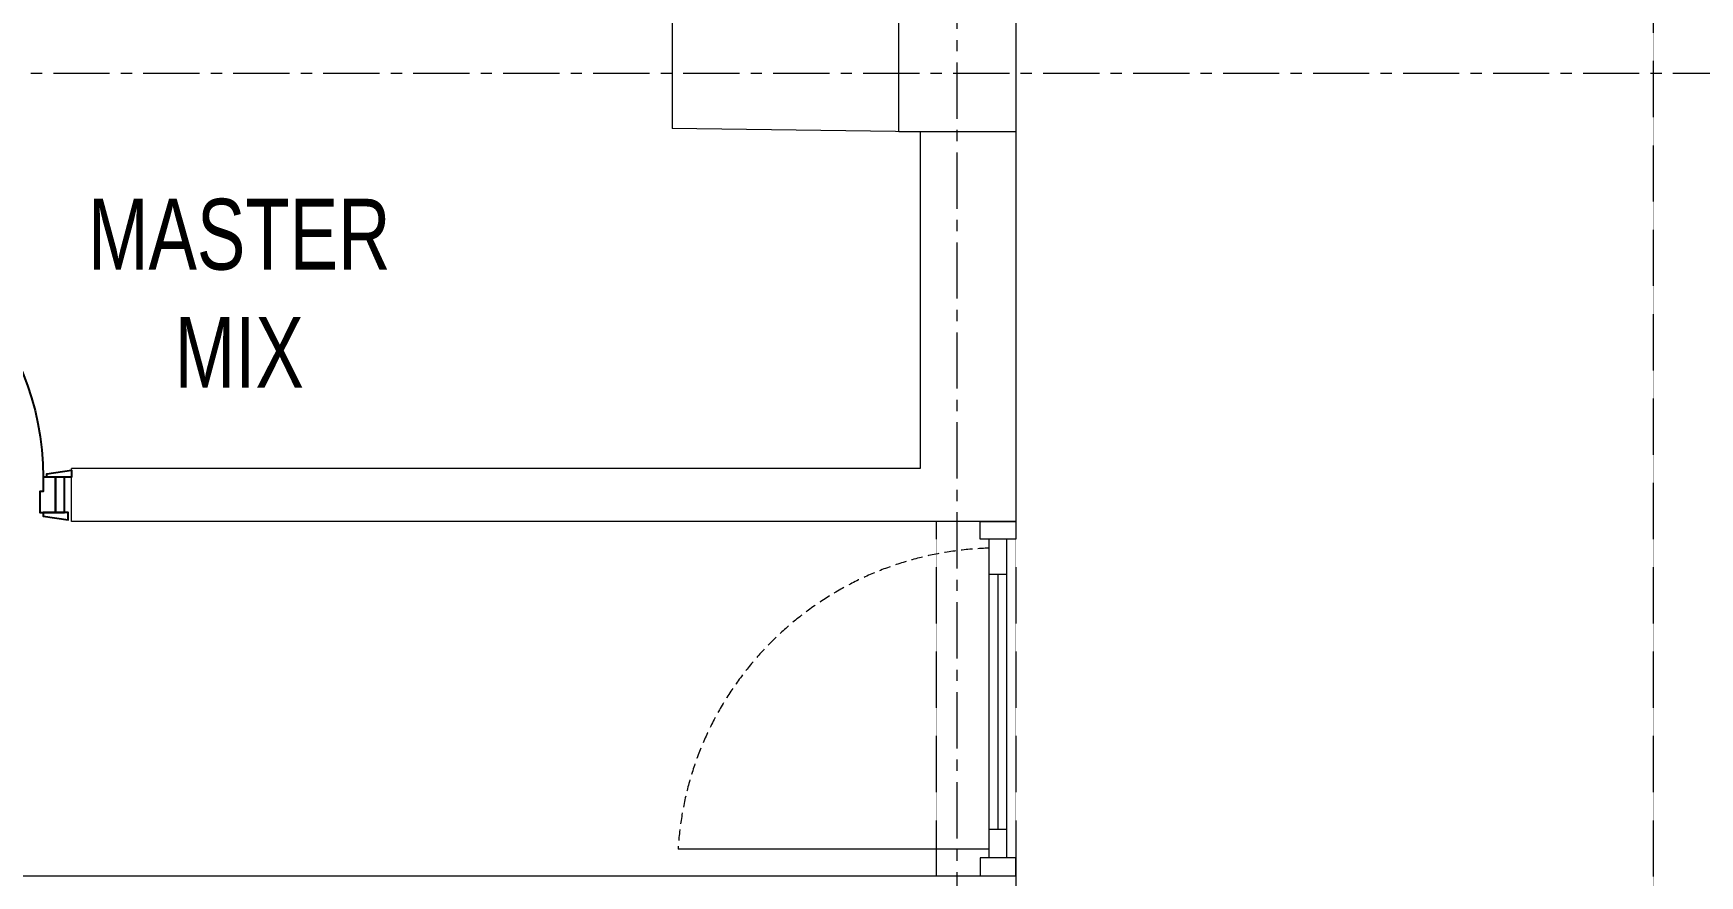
# Model space of a CAD drawing. Header units: millimetres. Extents: x 26027 to 581921, y 7230 to 233891.
# Drawn here: x 572341 to 577044, y 132880 to 135259 of the extents above; entities that cross this region are included whole.
import ezdxf

# ---------------------------------------------------------------- set-up
doc = ezdxf.new("R2010")
doc.units = ezdxf.units.MM
doc.header["$LTSCALE"] = 5
for name, pattern in [('CENTER', [50.8, 31.75, -6.35, 6.35, -6.35]), ('HIDDEN', [9.525, 6.35, -3.175]), ('HIDDEN2', [0.1875, 0.125, -0.0625])]:
    doc.linetypes.add(name, pattern=pattern)
for name, color, linetype, lineweight in [('72_EGR_BASE_TEXT', 7, 'Continuous', 5), ('Aluminum', 7, 'Continuous', 5), ('Medical Equipment and Furniture', 163, 'Continuous', 0), ('Proj', 7, 'HIDDEN2', 5), ('Structure', 20, 'Continuous', 5), ('Walls', 32, 'Continuous', 5)]:
    doc.layers.add(name, color=color, linetype=linetype, lineweight=lineweight)
doc.layers.add('axes', color=9, linetype='Continuous')
doc.layers.add('GE-ARCHITECTURAL_ELEMENTS', color=8, linetype='Continuous')
doc.layers.add('Wooden Joinery', color=7, linetype='Continuous', lineweight=5, true_color=0xffdcd1)
doc.styles.add('X3G_ENTITY_2587EA', font='swisscl.ttf', dxfattribs={"height": 200})

# ---------------------------------------------------------------- blocks, each defined once
blk = doc.blocks.new('A$C72370EFE')
at = {"layer": 'GE-ARCHITECTURAL_ELEMENTS'}
for p, q in [((-0.01, -0.04), (-0.02, -0.04)), ((-0.01, -0.03), (-0.01, -0.07)), ((0, -0.03), (-0.01, -0.03)), ((0.04, -0.03), (0.05, -0.03)), ((0.05, -0.03), (0.05, -0.07)), ((0.05, -0.04), (0.06, -0.04)), ((-0.05, -0.07), (-0.05, -0.16)), ((-0.03, -0.07), (-0.03, -0.16)), ((-0.01, -0.06), (-0.02, -0.06)), ((0, -0.07), (-0.01, -0.07)), ((0.04, -0.07), (0.05, -0.07)), ((0.05, -0.06), (0.06, -0.06)), ((0.07, -0.07), (0.07, -0.16)), ((0.09, -0.07), (0.09, -0.16)), ((-0.01, -0.17), (-0.02, -0.17)), ((-0.01, -0.17), (-0.01, -0.19)), ((0.05, -0.17), (0.06, -0.17)), ((0.05, -0.17), (0.05, -0.19)), ((-0.01, -0.19), (-0.02, -0.19)), ((0.05, -0.19), (0.06, -0.19))]:
    blk.add_line(p, q, dxfattribs=at)
for centre, radius, start, end in [((-0.02, -0.07), 0.03, 90, 180), ((0.06, -0.07), 0.03, 0, 90), ((-0.02, -0.07), 0.01, 90, 180), ((0.06, -0.07), 0.01, 0, 90), ((-0.02, -0.16), 0.03, 180, 270), ((-0.02, -0.16), 0.01, 180, 270), ((0.06, -0.16), 0.01, 270, 0), ((0.06, -0.16), 0.03, 270, 0)]:
    blk.add_arc(centre, radius, start, end, dxfattribs=at)
blk = doc.blocks.new('A$C41DF7AD3')
at = {"layer": 'GE-ARCHITECTURAL_ELEMENTS', "elevation": 0}
for points in [[(820, 780), (820, 1559), (860, 1559), (860, 780)], [(70, 780), (70, 790), (0, 800), (0, 780)], [(870, 780), (870, 790), (940, 800), (940, 780)], [(80, 680), (80, 670), (10, 660), (10, 680)], [(860, 680), (860, 670), (930, 660), (930, 680)]]:
    blk.add_lwpolyline(points, close=True, dxfattribs=at)
for points in [[(45, 780), (45, 680), (20, 680), (20, 780), (45, 780)], [(45, 780), (80, 780), (80, 740), (90, 740), (90, 680), (45, 680), (45, 780)], [(895, 780), (860, 780), (860, 740), (850, 740), (850, 680), (895, 680), (895, 780)], [(895, 780), (895, 680), (920, 680), (920, 780), (895, 780)]]:
    blk.add_lwpolyline(points, dxfattribs=at)
at = {"layer": 'GE-ARCHITECTURAL_ELEMENTS'}
blk.add_arc((860, 780, 0), 780, 92.9397, 180, dxfattribs=at)
at = {"layer": 'GE-ARCHITECTURAL_ELEMENTS', "xscale": 999.9999999998856, "yscale": 999.9999999998856, "zscale": 999.9999999998856}
blk.add_blockref('A$C72370EFE', (820, 1559, 0), dxfattribs=at)

msp = doc.modelspace()

# ---------------------------------------------------------------- linework, layer by layer
at = {"layer": 'Aluminum'}
for p, q in [((575038.8, 132930.3, 0), (575038.8, 133830.3, 0)), ((575088.8, 132930.3, 0), (575088.8, 133830.3, 0)), ((575088.8, 133730.3, 0), (575038.8, 133730.3, 0)), ((575063.8, 133010.3, 0), (575063.8, 133730.3, 0)), ((575088.8, 133010.3, 0), (575038.8, 133010.3, 0)), ((575038.8, 132955.3, 0), (574160.4, 132955.3, 0))]:
    msp.add_line(p, q, dxfattribs=at)
msp.add_lwpolyline([(575113.8, 133830.3), (575013.8, 133830.3), (575013.8, 133880.3), (575113.8, 133880.3)], close=True, dxfattribs=at)
at = {"layer": 'Aluminum', "elevation": 0}
msp.add_lwpolyline([(575113.8, 132930.3), (575013.8, 132930.3), (575013.8, 132880.3), (575113.8, 132880.3)], close=True, dxfattribs=at)
at = {"layer": 'Aluminum', "linetype": 'HIDDEN'}
msp.add_arc((575063.8, 132900.3), 905, 91.583, 176.5158, dxfattribs=at)
at = {"layer": 'axes', "linetype": 'CENTER', "lineweight": 0}
for p, q in [((574948.8, 120285.6, 0), (574948.8, 146390.3, 0)), ((574948.8, 120285.6, 0), (574948.8, 146390.3, 0)), ((580937.8, 135145.3, 2.4), (448568.3, 135145.3, 2.4))]:
    msp.add_line(p, q, dxfattribs=at)
at = {"layer": 'Medical Equipment and Furniture'}
msp.add_line((574143.8, 137150.3, 0), (574143.8, 134990.3, 0), dxfattribs=at)
at = {"layer": 'Medical Equipment and Furniture', "lineweight": 0}
msp.add_line((574843.8, 134980.3, 0), (574143.8, 134990.3, 0), dxfattribs=at)
at = {"layer": 'Proj'}
for p, q in [((574888.8, 133880.3, 0), (574888.8, 132880.3, 0)), ((575113.8, 133880.3, 0), (575113.8, 132880.3, 0))]:
    msp.add_line(p, q, dxfattribs=at)
msp.add_lwpolyline([(553288.8, 127680.3), (553288.8, 126400.3), (576913.8, 126400.3), (576913.8, 143890.3), (553288.8, 143890.3), (553288.8, 142610.3)], dxfattribs=at)
at = {"layer": 'Structure', "elevation": 2.4}
msp.add_lwpolyline([(574783.8, 135310.3), (575113.8, 135310.3), (575113.8, 134980.3), (574783.8, 134980.3)], close=True, dxfattribs=at)
at = {"layer": 'Walls'}
for p, q in [((574843.8, 134980.3, 0), (574843.8, 134030.3, 0)), ((575113.8, 134980.3, 0), (575113.8, 133880.3, 0)), ((574843.8, 134880.3, 0), (574843.8, 134030.3, 0)), ((575113.8, 132880.3, 0), (575113.8, 132232.8, 0))]:
    msp.add_line(p, q, dxfattribs=at)
at = {"layer": 'Walls', "lineweight": 0}
for p, q in [((574843.8, 134030.3, 0), (572448.5, 134030.3, 0)), ((575113.8, 133880.3, 0), (572448.5, 133880.3, 0))]:
    msp.add_line(p, q, dxfattribs=at)
at = {"layer": 'Walls'}
for points in [[(572448.5, 133880.3, 0), (572448.5, 134030.3, 0)], [(571472.1, 132880.3, 0), (575113.8, 132880.3, 0)]]:
    msp.add_polyline3d(points, dxfattribs=at)

# ---------------------------------------------------------------- block references
at = {"layer": 'Wooden Joinery', "xscale": -1}
msp.add_blockref('A$C41DF7AD3', (572448.5, 133225.3, 0), dxfattribs=at)

# ---------------------------------------------------------------- texts
at = {"layer": '72_EGR_BASE_TEXT', "insert": (572921.9, 134791.5), "char_height": 200, "attachment_point": 2, "style": 'X3G_ENTITY_2587EA'}
msp.add_mtext('MASTER\\PMIX', dxfattribs=at)

doc.saveas('drawing.dxf')
